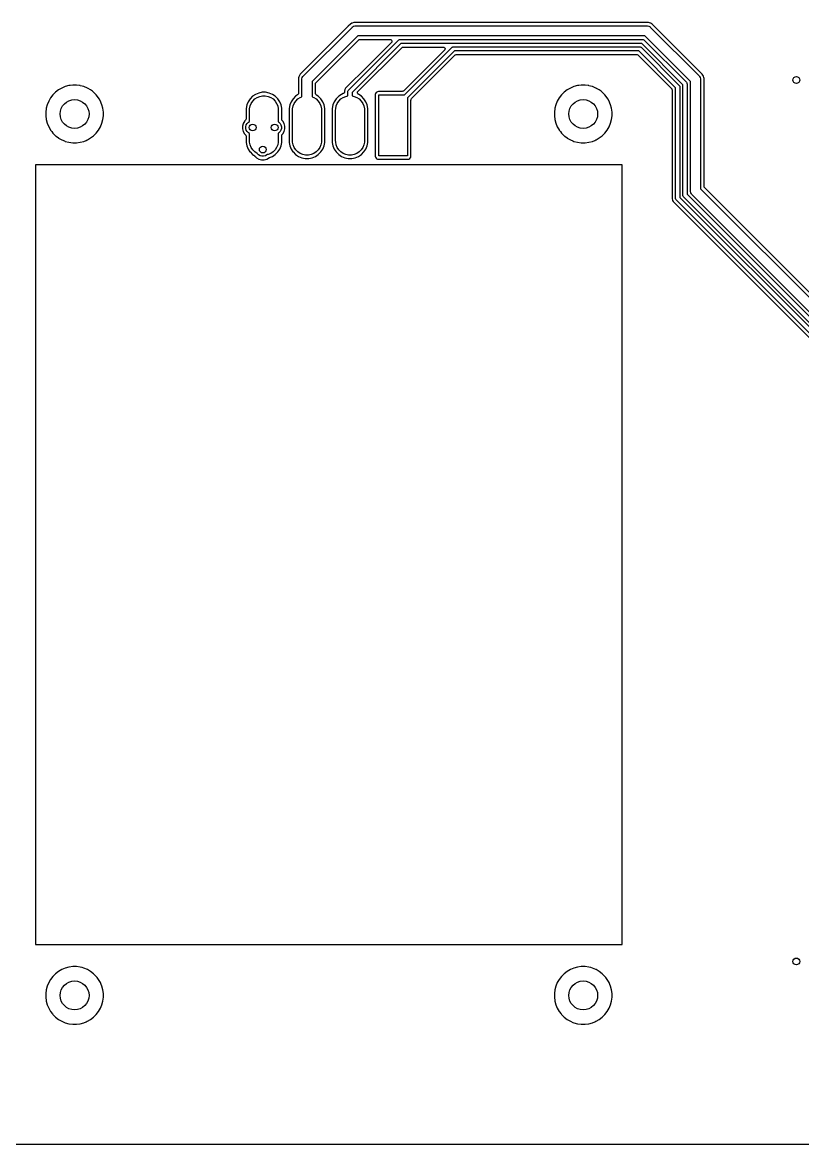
# Model space of a CAD drawing. Header units: inches. Extents: x 0.79 to 7.64, y -5.35 to -0.98.
# Drawn here: x 2.025 to 3.836, y -5.354 to -2.748 of the extents above; entities that cross this region are included whole.
import ezdxf

# ---------------------------------------------------------------- set-up
doc = ezdxf.new("R2010")
doc.units = ezdxf.units.IN
doc.header["$MEASUREMENT"] = 0
doc.layers.add('BLACK', color=250, linetype='CONTINUOUS')

msp = doc.modelspace()

# ---------------------------------------------------------------- linework, layer by layer
at = {"layer": 'BLACK', "linetype": 'CONTINUOUS'}
for p, q in [((2.7813, -2.7568), (2.6744, -2.8637)), ((2.677, -2.8722), (2.7899, -2.7594)), ((2.7861, -2.7519), (2.7813, -2.7568)), ((2.7813, -2.7568), (2.7813, -2.7568)), ((2.7895, -2.75), (2.7861, -2.7519)), ((2.7861, -2.7519), (2.7861, -2.7519)), ((2.79, -2.7496), (2.7895, -2.75)), ((2.7899, -2.7594), (2.791, -2.7583)), ((2.7901, -2.7495), (2.79, -2.7496)), ((2.7942, -2.7484), (2.7901, -2.7495)), ((2.791, -2.7583), (2.7937, -2.7568)), ((2.7937, -2.7568), (2.7967, -2.756)), ((2.7956, -2.748), (2.7942, -2.7484)), ((3.4775, -2.748), (2.7956, -2.748)), ((2.7956, -2.748), (2.7956, -2.748)), ((2.7967, -2.756), (2.7982, -2.7559)), ((2.7982, -2.7559), (3.4749, -2.7559)), ((3.4749, -2.7559), (3.4764, -2.756)), ((3.4764, -2.756), (3.4794, -2.7568)), ((3.4783, -2.7482), (3.4775, -2.748)), ((3.4775, -2.748), (3.4775, -2.748)), ((3.4805, -2.7488), (3.4783, -2.7482)), ((3.4794, -2.7568), (3.4821, -2.7583)), ((3.4839, -2.7497), (3.4805, -2.7488)), ((3.4805, -2.7488), (3.4805, -2.7488)), ((3.4821, -2.7583), (3.4832, -2.7594)), ((3.4832, -2.7594), (3.596, -2.8721)), ((3.4847, -2.7507), (3.4839, -2.7497)), ((3.487, -2.7519), (3.4847, -2.7507)), ((3.5695, -2.8345), (3.487, -2.7519)), ((3.487, -2.7519), (3.487, -2.7519)), ((3.487, -2.7519), (3.487, -2.7519)), ((2.8031, -2.7795), (2.6972, -2.8855)), ((3.47, -2.7795), (2.8031, -2.7795)), ((2.8048, -2.789), (2.8058, -2.7883)), ((2.8058, -2.7883), (2.8067, -2.7878)), ((2.8067, -2.7878), (2.8084, -2.7874)), ((2.8084, -2.7874), (2.8783, -2.7874)), ((2.8783, -2.7874), (2.8795, -2.7876)), ((2.8795, -2.7876), (2.8799, -2.7877)), ((2.8799, -2.7877), (2.8819, -2.7892)), ((2.8981, -2.7888), (2.8988, -2.7882)), ((2.8988, -2.7882), (2.8999, -2.7878)), ((2.8988, -2.7882), (2.8988, -2.7882)), ((2.8999, -2.7878), (2.9006, -2.7875)), ((2.9006, -2.7875), (2.9016, -2.7874)), ((2.9006, -2.7875), (2.9006, -2.7875)), ((2.9016, -2.7874), (3.4647, -2.7874)), ((3.4647, -2.7874), (3.4656, -2.7875)), ((3.4656, -2.7875), (3.4656, -2.7875)), ((3.4656, -2.7875), (3.4662, -2.7877)), ((3.4662, -2.7877), (3.4674, -2.7882)), ((3.4674, -2.7882), (3.4674, -2.7882)), ((3.4674, -2.7882), (3.4682, -2.7888)), ((3.5758, -2.8853), (3.47, -2.7795)), ((2.7065, -2.8873), (2.8048, -2.789)), ((2.7819, -2.9051), (2.8981, -2.7888)), ((2.9036, -2.7972), (2.7903, -2.9106)), ((2.8038, -2.9082), (2.9053, -2.8067)), ((2.8814, -2.7944), (2.8263, -2.8494)), ((2.8819, -2.7937), (2.8814, -2.7944)), ((2.8819, -2.7892), (2.8826, -2.7915)), ((2.8821, -2.7935), (2.8819, -2.7937)), ((2.8826, -2.7915), (2.8821, -2.7935)), ((3.4627, -2.7972), (2.9036, -2.7972)), ((2.9053, -2.8067), (2.9063, -2.806)), ((2.9063, -2.806), (2.9071, -2.8056)), ((2.9071, -2.8056), (2.9089, -2.8051)), ((2.9089, -2.8051), (3.0018, -2.8051)), ((3.0048, -2.8121), (2.9102, -2.9068)), ((2.9119, -2.9163), (3.0223, -2.8058)), ((3.0279, -2.8142), (2.9188, -2.9232)), ((3.0018, -2.8051), (3.003, -2.8053)), ((3.003, -2.8053), (3.0034, -2.8055)), ((3.0034, -2.8055), (3.0053, -2.8069)), ((3.0054, -2.8114), (3.0048, -2.8121)), ((3.0053, -2.8069), (3.0061, -2.8092)), ((3.0055, -2.8112), (3.0054, -2.8114)), ((3.0061, -2.8092), (3.0055, -2.8112)), ((3.0223, -2.8058), (3.0231, -2.8052)), ((3.0231, -2.8052), (3.0243, -2.8046)), ((3.0231, -2.8052), (3.0231, -2.8052)), ((3.0243, -2.8046), (3.0249, -2.8044)), ((3.0249, -2.8044), (3.0258, -2.8043)), ((3.0249, -2.8044), (3.0249, -2.8044)), ((3.0258, -2.8043), (3.4577, -2.8043)), ((3.4556, -2.8142), (3.0279, -2.8142)), ((3.5411, -2.8997), (3.4556, -2.8142)), ((3.4577, -2.8043), (3.4586, -2.8044)), ((3.4586, -2.8044), (3.4586, -2.8044)), ((3.4586, -2.8044), (3.4592, -2.8046)), ((3.4592, -2.8046), (3.4604, -2.8052)), ((3.4604, -2.8052), (3.4604, -2.8052)), ((3.4604, -2.8052), (3.4612, -2.8058)), ((3.4612, -2.8058), (3.5495, -2.8942)), ((3.5581, -2.8927), (3.4627, -2.7972)), ((3.4682, -2.7888), (3.5665, -2.8871)), ((2.9282, -2.925), (3.0295, -2.8236)), ((3.0295, -2.8236), (3.0305, -2.8229)), ((3.0305, -2.8229), (3.0314, -2.8225)), ((3.0314, -2.8225), (3.0332, -2.8221)), ((3.0332, -2.8221), (3.4501, -2.8221)), ((3.4501, -2.8221), (3.4513, -2.8223)), ((3.4513, -2.8223), (3.4518, -2.8224)), ((3.4518, -2.8224), (3.4523, -2.8226)), ((3.4523, -2.8226), (3.4538, -2.8235)), ((3.4538, -2.8235), (3.5317, -2.9014)), ((3.6034, -2.8683), (3.5695, -2.8345)), ((2.6744, -2.8637), (2.6696, -2.8685)), ((2.6744, -2.8637), (2.6744, -2.8637)), ((2.8263, -2.8494), (2.7751, -2.9007)), ((2.6659, -2.8772), (2.6656, -2.878)), ((2.6656, -2.878), (2.6656, -2.9124)), ((2.666, -2.8768), (2.6659, -2.8772)), ((2.6666, -2.8744), (2.666, -2.8768)), ((2.667, -2.873), (2.6666, -2.8744)), ((2.6666, -2.8744), (2.6666, -2.8744)), ((2.6696, -2.8685), (2.667, -2.873)), ((2.667, -2.873), (2.667, -2.873)), ((2.6696, -2.8685), (2.6696, -2.8685)), ((2.6696, -2.8685), (2.6696, -2.8685)), ((2.6735, -2.8806), (2.6736, -2.879)), ((2.6735, -2.9205), (2.6735, -2.8806)), ((2.6736, -2.879), (2.6744, -2.8761)), ((2.6744, -2.8761), (2.676, -2.8734)), ((2.676, -2.8734), (2.677, -2.8722)), ((2.6972, -2.8855), (2.6972, -2.9205)), ((2.7051, -2.891), (2.7052, -2.8898)), ((2.7051, -2.9127), (2.7051, -2.891)), ((2.7052, -2.8898), (2.7054, -2.8894)), ((2.7054, -2.8894), (2.7055, -2.8889)), ((2.7055, -2.8889), (2.7065, -2.8873)), ((3.5581, -3.1493), (3.5581, -2.8927)), ((3.5665, -2.8871), (3.5671, -2.8879)), ((3.5671, -2.8879), (3.5671, -2.8879)), ((3.5671, -2.8879), (3.5678, -2.8897)), ((3.5678, -2.8897), (3.5679, -2.8906)), ((3.5679, -2.8906), (3.5679, -3.1472)), ((3.5758, -3.1391), (3.5758, -2.8853)), ((3.596, -2.8721), (3.597, -2.8732)), ((3.597, -2.8732), (3.5985, -2.8759)), ((3.5985, -2.8759), (3.5993, -2.8789)), ((3.5993, -2.8789), (3.5994, -2.8804)), ((3.5994, -2.8804), (3.5994, -3.1342)), ((3.606, -2.8728), (3.6034, -2.8683)), ((3.6068, -2.8761), (3.606, -2.8728)), ((3.607, -2.8768), (3.6068, -2.8761)), ((3.6068, -2.8761), (3.6068, -2.8761)), ((3.6073, -2.8778), (3.607, -2.8768)), ((3.6073, -3.1289), (3.6073, -2.8778)), ((2.0952, -2.9164), (2.0899, -2.9234)), ((2.1014, -2.9102), (2.0952, -2.9164)), ((2.1084, -2.9048), (2.1014, -2.9102)), ((2.116, -2.9005), (2.1084, -2.9048)), ((2.1241, -2.8971), (2.116, -2.9005)), ((2.116, -2.9005), (2.116, -2.9005)), ((2.116, -2.9005), (2.116, -2.9005)), ((2.1326, -2.8948), (2.1241, -2.8971)), ((2.1328, -2.8948), (2.1326, -2.8948)), ((2.1339, -2.8947), (2.1328, -2.8948)), ((2.1328, -2.8948), (2.1328, -2.8948)), ((2.1353, -2.8945), (2.1339, -2.8947)), ((2.1413, -2.8937), (2.1353, -2.8945)), ((2.1501, -2.8937), (2.1413, -2.8937)), ((2.1413, -2.8937), (2.1413, -2.8937)), ((2.1413, -2.8937), (2.1413, -2.8937)), ((2.1584, -2.8948), (2.1501, -2.8937)), ((2.1501, -2.8937), (2.1501, -2.8937)), ((2.1588, -2.8948), (2.1584, -2.8948)), ((2.1584, -2.8948), (2.1584, -2.8948)), ((2.159, -2.8949), (2.1588, -2.8948)), ((2.1588, -2.8948), (2.1588, -2.8948)), ((2.1588, -2.8948), (2.1588, -2.8948)), ((2.163, -2.896), (2.159, -2.8949)), ((2.159, -2.8949), (2.159, -2.8949)), ((2.1672, -2.8971), (2.163, -2.896)), ((2.1753, -2.9005), (2.1672, -2.8971)), ((2.1754, -2.9005), (2.1753, -2.9005)), ((2.1753, -2.9005), (2.1753, -2.9005)), ((2.1769, -2.9014), (2.1754, -2.9005)), ((2.1829, -2.9048), (2.1769, -2.9014)), ((2.187, -2.908), (2.1829, -2.9048)), ((2.1829, -2.9048), (2.1829, -2.9048)), ((2.1829, -2.9048), (2.1829, -2.9048)), ((2.1899, -2.9102), (2.187, -2.908)), ((2.1961, -2.9164), (2.1899, -2.9102)), ((2.2015, -2.9234), (2.1961, -2.9164)), ((2.5658, -2.915), (2.559, -2.9196)), ((2.5733, -2.9119), (2.5658, -2.915)), ((2.5813, -2.9103), (2.5733, -2.9119)), ((2.5733, -2.9119), (2.5733, -2.9119)), ((2.5756, -2.9197), (2.5821, -2.9184)), ((2.5894, -2.9103), (2.5813, -2.9103)), ((2.5813, -2.9103), (2.5813, -2.9103)), ((2.5813, -2.9103), (2.5813, -2.9103)), ((2.5821, -2.9184), (2.5886, -2.9184)), ((2.5886, -2.9184), (2.5951, -2.9197)), ((2.5974, -2.9119), (2.5894, -2.9103)), ((2.5894, -2.9103), (2.5894, -2.9103)), ((2.5894, -2.9103), (2.5894, -2.9103)), ((2.6049, -2.915), (2.5974, -2.9119)), ((2.6116, -2.9195), (2.6049, -2.915)), ((2.6636, -2.9165), (2.659, -2.9196)), ((2.6638, -2.9163), (2.6636, -2.9165)), ((2.6642, -2.916), (2.6638, -2.9163)), ((2.6638, -2.9163), (2.6638, -2.9163)), ((2.6638, -2.9163), (2.6638, -2.9163)), ((2.6652, -2.9144), (2.6642, -2.916)), ((2.6642, -2.916), (2.6642, -2.916)), ((2.6655, -2.9136), (2.6652, -2.9144)), ((2.6656, -2.9124), (2.6655, -2.9136)), ((2.7051, -2.9134), (2.7051, -2.9127)), ((2.7059, -2.9151), (2.7051, -2.9134)), ((2.7051, -2.9134), (2.7051, -2.9134)), ((2.7064, -2.9158), (2.7059, -2.9151)), ((2.7073, -2.9166), (2.7064, -2.9158)), ((2.7117, -2.9196), (2.7073, -2.9166)), ((2.7658, -2.915), (2.759, -2.9196)), ((2.7696, -2.9134), (2.7658, -2.915)), ((2.7706, -2.9129), (2.7696, -2.9134)), ((2.7709, -2.9126), (2.7706, -2.9129)), ((2.7722, -2.9108), (2.7709, -2.9126)), ((2.7723, -2.9102), (2.7722, -2.9108)), ((2.7725, -2.9095), (2.7723, -2.9102)), ((2.7729, -2.9055), (2.7725, -2.9069)), ((2.7725, -2.9069), (2.7725, -2.9092)), ((2.7725, -2.9092), (2.7725, -2.9094)), ((2.7725, -2.9094), (2.7725, -2.9095)), ((2.7734, -2.9036), (2.7729, -2.9055)), ((2.7729, -2.9055), (2.7729, -2.9055)), ((2.7751, -2.9007), (2.7734, -2.9036)), ((2.7734, -2.9036), (2.7734, -2.9036)), ((2.7734, -2.9036), (2.7734, -2.9036)), ((2.7734, -2.9036), (2.7734, -2.9036)), ((2.7756, -2.9197), (2.7804, -2.9187)), ((2.7804, -2.9085), (2.7805, -2.9076)), ((2.7804, -2.9187), (2.7804, -2.9085)), ((2.7805, -2.9076), (2.7813, -2.9058)), ((2.7813, -2.9058), (2.7819, -2.9051)), ((2.7813, -2.9058), (2.7813, -2.9058)), ((2.7903, -2.9106), (2.7903, -2.9187)), ((2.7903, -2.9187), (2.7951, -2.9197)), ((2.8026, -2.9122), (2.8027, -2.912)), ((2.8033, -2.9133), (2.8026, -2.9122)), ((2.8027, -2.912), (2.8028, -2.9098)), ((2.8028, -2.9098), (2.803, -2.9095)), ((2.803, -2.9095), (2.8038, -2.9082)), ((2.8039, -2.9142), (2.8033, -2.9133)), ((2.8043, -2.9146), (2.8039, -2.9142)), ((2.8048, -2.9149), (2.8043, -2.9146)), ((2.8049, -2.915), (2.8048, -2.9149)), ((2.8048, -2.9149), (2.8048, -2.9149)), ((2.8056, -2.9155), (2.8049, -2.915)), ((2.8117, -2.9196), (2.8056, -2.9155)), ((2.8445, -2.9132), (2.844, -2.9155)), ((2.844, -2.9155), (2.844, -3.0588)), ((2.8462, -2.9106), (2.8445, -2.9132)), ((2.8445, -2.9132), (2.8445, -2.9132)), ((2.8488, -2.9088), (2.8462, -2.9106)), ((2.8462, -2.9106), (2.8462, -2.9106)), ((2.8511, -2.9084), (2.8488, -2.9088)), ((2.8488, -2.9088), (2.8488, -2.9088)), ((2.9066, -2.9084), (2.8511, -2.9084)), ((2.8519, -3.058), (2.8519, -2.9163)), ((2.8519, -2.9163), (2.9119, -2.9163)), ((2.9083, -2.9079), (2.9066, -2.9084)), ((2.9092, -2.9075), (2.9083, -2.9079)), ((2.9102, -2.9068), (2.9092, -2.9075)), ((3.2763, -2.9164), (3.271, -2.9234)), ((3.2825, -2.9102), (3.2763, -2.9164)), ((3.2895, -2.9048), (3.2825, -2.9102)), ((3.2971, -2.9005), (3.2895, -2.9048)), ((3.3052, -2.8971), (3.2971, -2.9005)), ((3.2971, -2.9005), (3.2971, -2.9005)), ((3.2971, -2.9005), (3.2971, -2.9005)), ((3.3137, -2.8948), (3.3052, -2.8971)), ((3.3139, -2.8948), (3.3137, -2.8948)), ((3.315, -2.8947), (3.3139, -2.8948)), ((3.3139, -2.8948), (3.3139, -2.8948)), ((3.3164, -2.8945), (3.315, -2.8947)), ((3.3224, -2.8937), (3.3164, -2.8945)), ((3.3312, -2.8937), (3.3224, -2.8937)), ((3.3224, -2.8937), (3.3224, -2.8937)), ((3.3224, -2.8937), (3.3224, -2.8937)), ((3.3395, -2.8948), (3.3312, -2.8937)), ((3.3312, -2.8937), (3.3312, -2.8937)), ((3.3399, -2.8948), (3.3395, -2.8948)), ((3.3395, -2.8948), (3.3395, -2.8948)), ((3.3401, -2.8949), (3.3399, -2.8948)), ((3.3399, -2.8948), (3.3399, -2.8948)), ((3.3399, -2.8948), (3.3399, -2.8948)), ((3.3441, -2.896), (3.3401, -2.8949)), ((3.3401, -2.8949), (3.3401, -2.8949)), ((3.3483, -2.8971), (3.3441, -2.896)), ((3.3564, -2.9005), (3.3483, -2.8971)), ((3.3565, -2.9005), (3.3564, -2.9005)), ((3.3564, -2.9005), (3.3564, -2.9005)), ((3.358, -2.9014), (3.3565, -2.9005)), ((3.364, -2.9048), (3.358, -2.9014)), ((3.3681, -2.908), (3.364, -2.9048)), ((3.364, -2.9048), (3.364, -2.9048)), ((3.364, -2.9048), (3.364, -2.9048)), ((3.371, -2.9102), (3.3681, -2.908)), ((3.3772, -2.9164), (3.371, -2.9102)), ((3.3826, -2.9234), (3.3772, -2.9164)), ((3.5317, -2.9014), (3.5324, -2.9024)), ((3.5324, -2.9024), (3.5328, -2.9032)), ((3.5328, -2.9032), (3.5332, -2.905)), ((3.5332, -2.905), (3.5332, -3.1546)), ((3.5411, -3.1563), (3.5411, -2.8997)), ((3.5495, -2.8942), (3.5502, -2.8949)), ((3.5502, -2.8949), (3.5502, -2.8949)), ((3.5502, -2.8949), (3.5506, -2.8959)), ((3.5506, -2.8959), (3.5508, -2.8964)), ((3.5508, -2.8964), (3.5509, -2.8967)), ((3.5509, -2.8967), (3.551, -2.8976)), ((3.551, -2.8976), (3.551, -3.1543)), ((2.0821, -2.9391), (2.0799, -2.9475)), ((2.0855, -2.931), (2.0821, -2.9391)), ((2.0899, -2.9234), (2.0855, -2.9309)), ((2.0855, -2.9309), (2.0855, -2.931)), ((2.0855, -2.931), (2.0855, -2.931)), ((2.2027, -2.9255), (2.2015, -2.9234)), ((2.2058, -2.9309), (2.2027, -2.9255)), ((2.2058, -2.931), (2.2058, -2.9309)), ((2.2076, -2.9353), (2.2058, -2.931)), ((2.2058, -2.931), (2.2058, -2.931)), ((2.2058, -2.931), (2.2058, -2.931)), ((2.2058, -2.931), (2.2058, -2.931)), ((2.2092, -2.9391), (2.2076, -2.9353)), ((2.2115, -2.9475), (2.2092, -2.9391)), ((2.5456, -2.9396), (2.544, -2.9476)), ((2.5487, -2.9321), (2.5456, -2.9396)), ((2.5456, -2.9396), (2.5456, -2.9396)), ((2.5532, -2.9253), (2.5487, -2.9321)), ((2.5521, -2.9484), (2.5533, -2.942)), ((2.559, -2.9196), (2.5532, -2.9253)), ((2.5533, -2.942), (2.5558, -2.9359)), ((2.5558, -2.9359), (2.5595, -2.9305)), ((2.5595, -2.9305), (2.5641, -2.9258)), ((2.5641, -2.9258), (2.5696, -2.9222)), ((2.5696, -2.9222), (2.5756, -2.9197)), ((2.5951, -2.9197), (2.6011, -2.9222)), ((2.6011, -2.9222), (2.6066, -2.9258)), ((2.6066, -2.9258), (2.6112, -2.9305)), ((2.6112, -2.9305), (2.6149, -2.9359)), ((2.6117, -2.9196), (2.6116, -2.9195)), ((2.6175, -2.9253), (2.6117, -2.9196)), ((2.6117, -2.9196), (2.6117, -2.9196)), ((2.6149, -2.9359), (2.6174, -2.942)), ((2.6174, -2.942), (2.6187, -2.9484)), ((2.622, -2.9321), (2.6175, -2.9253)), ((2.6251, -2.9396), (2.622, -2.9321)), ((2.6267, -2.9475), (2.6251, -2.9396)), ((2.6456, -2.9396), (2.644, -2.9476)), ((2.6487, -2.9321), (2.6456, -2.9396)), ((2.6456, -2.9396), (2.6456, -2.9396)), ((2.6532, -2.9253), (2.6487, -2.9321)), ((2.6521, -2.9484), (2.6533, -2.942)), ((2.659, -2.9196), (2.6532, -2.9253)), ((2.6533, -2.942), (2.6558, -2.9359)), ((2.6558, -2.9359), (2.6595, -2.9305)), ((2.6595, -2.9305), (2.6641, -2.9258)), ((2.6641, -2.9258), (2.6696, -2.9222)), ((2.6696, -2.9222), (2.6735, -2.9205)), ((2.6972, -2.9205), (2.7011, -2.9222)), ((2.7011, -2.9222), (2.7066, -2.9258)), ((2.7066, -2.9258), (2.7112, -2.9305)), ((2.7112, -2.9305), (2.7149, -2.9359)), ((2.7175, -2.9253), (2.7117, -2.9196)), ((2.7117, -2.9196), (2.7117, -2.9196)), ((2.7117, -2.9196), (2.7117, -2.9196)), ((2.7149, -2.9359), (2.7174, -2.942)), ((2.7174, -2.942), (2.7187, -2.9484)), ((2.722, -2.9321), (2.7175, -2.9253)), ((2.7251, -2.9396), (2.722, -2.9321)), ((2.7267, -2.9476), (2.7251, -2.9396)), ((2.7456, -2.9396), (2.744, -2.9476)), ((2.7487, -2.9321), (2.7456, -2.9396)), ((2.7456, -2.9396), (2.7456, -2.9396)), ((2.7532, -2.9253), (2.7487, -2.9321)), ((2.7521, -2.9484), (2.7533, -2.942)), ((2.759, -2.9196), (2.7532, -2.9253)), ((2.7533, -2.942), (2.7558, -2.9359)), ((2.7558, -2.9359), (2.7595, -2.9305)), ((2.7595, -2.9305), (2.7641, -2.9258)), ((2.7641, -2.9258), (2.7696, -2.9222)), ((2.7696, -2.9222), (2.7756, -2.9197)), ((2.7951, -2.9197), (2.8011, -2.9222)), ((2.8011, -2.9222), (2.8066, -2.9258)), ((2.8066, -2.9258), (2.8112, -2.9305)), ((2.8112, -2.9305), (2.8149, -2.9359)), ((2.8175, -2.9253), (2.8117, -2.9196)), ((2.8117, -2.9196), (2.8117, -2.9196)), ((2.8149, -2.9359), (2.8174, -2.942)), ((2.8174, -2.942), (2.8187, -2.9484)), ((2.822, -2.9321), (2.8175, -2.9253)), ((2.8251, -2.9396), (2.822, -2.9321)), ((2.8267, -2.9476), (2.8251, -2.9396)), ((2.9188, -2.9232), (2.9188, -3.058)), ((2.9267, -2.9287), (2.9269, -2.9275)), ((2.9267, -2.9562), (2.9267, -2.9287)), ((2.9269, -2.9275), (2.927, -2.9271)), ((2.927, -2.9271), (2.9272, -2.9266)), ((2.9272, -2.9266), (2.9282, -2.925)), ((3.2632, -2.9391), (3.261, -2.9475)), ((3.2666, -2.931), (3.2632, -2.9391)), ((3.271, -2.9234), (3.2666, -2.9309)), ((3.2666, -2.9309), (3.2666, -2.931)), ((3.2666, -2.931), (3.2666, -2.931)), ((3.3838, -2.9255), (3.3826, -2.9234)), ((3.3869, -2.9309), (3.3838, -2.9255)), ((3.3869, -2.931), (3.3869, -2.9309)), ((3.3887, -2.9353), (3.3869, -2.931)), ((3.3869, -2.931), (3.3869, -2.931)), ((3.3869, -2.931), (3.3869, -2.931)), ((3.3869, -2.931), (3.3869, -2.931)), ((3.3903, -2.9391), (3.3887, -2.9353)), ((3.3926, -2.9475), (3.3903, -2.9391)), ((2.0798, -2.9478), (2.0787, -2.9562)), ((2.0787, -2.9562), (2.0787, -2.965)), ((2.0787, -2.965), (2.0798, -2.9735)), ((2.0799, -2.9475), (2.0798, -2.9478)), ((2.0798, -2.9478), (2.0798, -2.9478)), ((2.2126, -2.9562), (2.2115, -2.9475)), ((2.2115, -2.9737), (2.2126, -2.965)), ((2.2126, -2.965), (2.2126, -2.9562)), ((2.544, -2.9476), (2.544, -2.9715)), ((2.5519, -2.9517), (2.5521, -2.9484)), ((2.5519, -2.9782), (2.5519, -2.9517)), ((2.6187, -2.9484), (2.6188, -2.9517)), ((2.6188, -2.9517), (2.6188, -2.9791)), ((2.6267, -2.9476), (2.6267, -2.9475)), ((2.6267, -2.9477), (2.6267, -2.9476)), ((2.6267, -2.9476), (2.6267, -2.9476)), ((2.6267, -2.9476), (2.6267, -2.9476)), ((2.6267, -2.9731), (2.6267, -2.9477)), ((2.644, -2.9476), (2.644, -3.0266)), ((2.6519, -2.9517), (2.6521, -2.9484)), ((2.6519, -3.0226), (2.6519, -2.9517)), ((2.7187, -2.9484), (2.7188, -2.9517)), ((2.7188, -2.9517), (2.7188, -3.0226)), ((2.7267, -3.0266), (2.7267, -2.9476)), ((2.744, -2.9476), (2.744, -3.0266)), ((2.7519, -2.9517), (2.7521, -2.9484)), ((2.7519, -3.0226), (2.7519, -2.9517)), ((2.8187, -2.9484), (2.8188, -2.9517)), ((2.8188, -2.9517), (2.8188, -3.0226)), ((2.8267, -3.0266), (2.8267, -2.9476)), ((2.9267, -3.0588), (2.9267, -2.9562)), ((3.2609, -2.9478), (3.2598, -2.9562)), ((3.2598, -2.9562), (3.2598, -2.965)), ((3.2598, -2.965), (3.2609, -2.9735)), ((3.261, -2.9475), (3.2609, -2.9478)), ((3.2609, -2.9478), (3.2609, -2.9478)), ((3.3937, -2.9562), (3.3926, -2.9475)), ((3.3926, -2.9737), (3.3937, -2.965)), ((3.3937, -2.965), (3.3937, -2.9562)), ((2.0798, -2.9735), (2.0798, -2.9735)), ((2.0798, -2.9735), (2.0799, -2.9737)), ((2.0799, -2.9737), (2.0821, -2.9822)), ((2.0821, -2.9822), (2.0855, -2.9903)), ((2.0855, -2.9903), (2.0855, -2.9903)), ((2.0855, -2.9903), (2.0855, -2.9903)), ((2.0855, -2.9903), (2.0898, -2.9978)), ((2.2015, -2.9979), (2.2058, -2.9903)), ((2.2058, -2.9903), (2.2064, -2.989)), ((2.2064, -2.989), (2.207, -2.9874)), ((2.207, -2.9874), (2.2071, -2.9873)), ((2.2071, -2.9873), (2.2072, -2.9869)), ((2.2071, -2.9873), (2.2071, -2.9873)), ((2.2072, -2.9869), (2.2072, -2.9869)), ((2.2072, -2.9869), (2.2073, -2.9869)), ((2.2073, -2.9869), (2.2075, -2.9864)), ((2.2075, -2.9864), (2.2092, -2.9822)), ((2.2092, -2.9822), (2.2115, -2.9737)), ((2.5369, -2.9835), (2.5354, -2.989)), ((2.5354, -2.989), (2.5354, -2.9952)), ((2.5354, -2.9952), (2.537, -3.0013)), ((2.537, -2.983), (2.5369, -2.9835)), ((2.54, -2.9778), (2.537, -2.983)), ((2.5401, -2.9776), (2.54, -2.9778)), ((2.5426, -2.9752), (2.5401, -2.9776)), ((2.5401, -2.9776), (2.5401, -2.9776)), ((2.5401, -2.9776), (2.5401, -2.9776)), ((2.5435, -2.9736), (2.5426, -2.9752)), ((2.5434, -2.9901), (2.5445, -2.9861)), ((2.5434, -2.9942), (2.5434, -2.9901)), ((2.5445, -2.9982), (2.5434, -2.9942)), ((2.5438, -2.9727), (2.5435, -2.9736)), ((2.544, -2.9715), (2.5438, -2.9727)), ((2.5445, -2.9861), (2.5466, -2.9825)), ((2.5466, -2.9825), (2.5495, -2.9796)), ((2.5495, -2.9796), (2.5519, -2.9782)), ((2.6188, -2.9791), (2.6198, -2.9796)), ((2.6198, -2.9796), (2.6227, -2.9825)), ((2.6227, -2.9825), (2.6248, -2.9861)), ((2.6248, -2.9861), (2.6258, -2.9901)), ((2.6258, -2.9942), (2.6248, -2.9982)), ((2.6258, -2.9901), (2.6258, -2.9942)), ((2.6271, -2.9749), (2.6267, -2.9731)), ((2.6276, -2.9758), (2.6271, -2.9749)), ((2.6283, -2.9767), (2.6276, -2.9758)), ((2.6292, -2.9776), (2.6283, -2.9767)), ((2.6323, -2.983), (2.6292, -2.9776)), ((2.6292, -2.9776), (2.6292, -2.9776)), ((2.6339, -2.989), (2.6323, -2.983)), ((2.6323, -3.0013), (2.6339, -2.9952)), ((2.6339, -2.9952), (2.6339, -2.989)), ((3.2609, -2.9735), (3.2609, -2.9735)), ((3.2609, -2.9735), (3.261, -2.9737)), ((3.261, -2.9737), (3.2632, -2.9822)), ((3.2632, -2.9822), (3.2666, -2.9903)), ((3.2666, -2.9903), (3.2666, -2.9903)), ((3.2666, -2.9903), (3.2666, -2.9903)), ((3.2666, -2.9903), (3.2709, -2.9978)), ((3.3826, -2.9979), (3.3869, -2.9903)), ((3.3869, -2.9903), (3.3903, -2.9822)), ((3.3903, -2.9822), (3.3926, -2.9737)), ((2.0898, -2.9978), (2.0898, -2.9978)), ((2.0898, -2.9978), (2.0898, -2.9978)), ((2.0898, -2.9978), (2.0899, -2.9979)), ((2.0899, -2.9979), (2.0899, -2.9979)), ((2.0899, -2.9979), (2.0899, -2.9979)), ((2.0899, -2.9979), (2.0927, -3.0016)), ((2.0927, -3.0016), (2.0952, -3.0049)), ((2.0952, -3.0049), (2.1014, -3.0111)), ((2.1014, -3.0111), (2.1028, -3.0121)), ((2.1028, -3.0121), (2.1084, -3.0164)), ((2.1084, -3.0164), (2.1084, -3.0164)), ((2.1084, -3.0164), (2.1085, -3.0165)), ((2.1085, -3.0165), (2.116, -3.0208)), ((2.116, -3.0208), (2.116, -3.0208)), ((2.116, -3.0208), (2.1219, -3.0232)), ((2.1219, -3.0232), (2.1241, -3.0242)), ((2.1672, -3.0242), (2.1723, -3.022)), ((2.1723, -3.022), (2.1751, -3.0209)), ((2.1751, -3.0209), (2.1753, -3.0208)), ((2.1753, -3.0208), (2.1755, -3.0207)), ((2.1755, -3.0207), (2.1757, -3.0206)), ((2.1757, -3.0206), (2.1829, -3.0164)), ((2.1829, -3.0164), (2.1899, -3.0111)), ((2.1899, -3.0111), (2.1961, -3.0049)), ((2.1961, -3.0049), (2.2015, -2.9979)), ((2.537, -3.0013), (2.5401, -3.0066)), ((2.5401, -3.0066), (2.5401, -3.0066)), ((2.5401, -3.0066), (2.5424, -3.0089)), ((2.5424, -3.0089), (2.5431, -3.0099)), ((2.5431, -3.0099), (2.5435, -3.0107)), ((2.5435, -3.0107), (2.5436, -3.0108)), ((2.5436, -3.0108), (2.544, -3.0125)), ((2.544, -3.0125), (2.544, -3.0266)), ((2.5466, -3.0017), (2.5445, -2.9982)), ((2.5495, -3.0046), (2.5466, -3.0017)), ((2.5519, -3.006), (2.5495, -3.0046)), ((2.5519, -3.0226), (2.5519, -3.006)), ((2.5521, -3.0258), (2.5519, -3.0226)), ((2.6188, -3.0226), (2.6187, -3.0258)), ((2.6198, -3.0046), (2.6188, -3.0052)), ((2.6188, -3.0052), (2.6188, -3.0226)), ((2.6227, -3.0017), (2.6198, -3.0046)), ((2.6248, -2.9982), (2.6227, -3.0017)), ((2.6267, -3.0113), (2.6269, -3.0101)), ((2.6267, -3.0266), (2.6267, -3.0113)), ((2.6269, -3.0101), (2.627, -3.0099)), ((2.627, -3.0099), (2.6272, -3.0092)), ((2.6272, -3.0092), (2.6282, -3.0076)), ((2.6282, -3.0076), (2.6292, -3.0066)), ((2.6292, -3.0066), (2.6323, -3.0013)), ((2.6521, -3.0258), (2.6519, -3.0226)), ((2.7188, -3.0226), (2.7187, -3.0258)), ((2.7521, -3.0258), (2.7519, -3.0226)), ((2.8188, -3.0226), (2.8187, -3.0258)), ((3.2709, -2.9978), (3.2709, -2.9978)), ((3.2709, -2.9978), (3.2709, -2.9978)), ((3.2709, -2.9978), (3.271, -2.9979)), ((3.271, -2.9979), (3.271, -2.9979)), ((3.271, -2.9979), (3.271, -2.9979)), ((3.271, -2.9979), (3.2738, -3.0016)), ((3.2738, -3.0016), (3.2763, -3.0049)), ((3.2763, -3.0049), (3.2825, -3.0111)), ((3.2825, -3.0111), (3.2839, -3.0121)), ((3.2839, -3.0121), (3.2895, -3.0164)), ((3.2895, -3.0164), (3.2895, -3.0164)), ((3.2895, -3.0164), (3.2896, -3.0165)), ((3.2896, -3.0165), (3.2971, -3.0208)), ((3.2971, -3.0208), (3.2971, -3.0208)), ((3.2971, -3.0208), (3.303, -3.0232)), ((3.303, -3.0232), (3.3052, -3.0242)), ((3.3483, -3.0242), (3.3535, -3.022)), ((3.3535, -3.022), (3.3562, -3.0209)), ((3.3562, -3.0209), (3.3565, -3.0208)), ((3.3565, -3.0208), (3.3566, -3.0207)), ((3.3566, -3.0207), (3.3568, -3.0206)), ((3.3568, -3.0206), (3.364, -3.0164)), ((3.364, -3.0164), (3.371, -3.0111)), ((3.371, -3.0111), (3.3772, -3.0049)), ((3.3772, -3.0049), (3.3826, -2.9979)), ((2.1241, -3.0242), (2.1326, -3.0264)), ((2.1326, -3.0264), (2.1413, -3.0276)), ((2.1413, -3.0276), (2.1413, -3.0276)), ((2.1413, -3.0276), (2.1501, -3.0276)), ((2.1501, -3.0276), (2.1588, -3.0264)), ((2.1501, -3.0276), (2.1501, -3.0276)), ((2.1588, -3.0264), (2.1672, -3.0242)), ((2.544, -3.0266), (2.5456, -3.0346)), ((2.5456, -3.0346), (2.5456, -3.0346)), ((2.5456, -3.0346), (2.5487, -3.0421)), ((2.5487, -3.0421), (2.5528, -3.0483)), ((2.5533, -3.0323), (2.5521, -3.0258)), ((2.5528, -3.0483), (2.5532, -3.0489)), ((2.5532, -3.0489), (2.559, -3.0547)), ((2.5558, -3.0383), (2.5533, -3.0323)), ((2.5595, -3.0438), (2.5558, -3.0383)), ((2.5641, -3.0484), (2.5595, -3.0438)), ((2.5696, -3.0521), (2.5641, -3.0484)), ((2.6066, -3.0484), (2.6011, -3.0521)), ((2.6112, -3.0438), (2.6066, -3.0484)), ((2.6149, -3.0383), (2.6112, -3.0438)), ((2.6117, -3.0547), (2.6175, -3.0489)), ((2.6174, -3.0323), (2.6149, -3.0383)), ((2.6187, -3.0258), (2.6174, -3.0323)), ((2.6175, -3.0489), (2.622, -3.0421)), ((2.622, -3.0421), (2.6251, -3.0346)), ((2.6251, -3.0346), (2.6267, -3.0266)), ((2.644, -3.0266), (2.6456, -3.0346)), ((2.6456, -3.0346), (2.6456, -3.0346)), ((2.6456, -3.0346), (2.6487, -3.0421)), ((2.6487, -3.0421), (2.6487, -3.0421)), ((2.6487, -3.0421), (2.6487, -3.0421)), ((2.6487, -3.0421), (2.6528, -3.0483)), ((2.6533, -3.0323), (2.6521, -3.0258)), ((2.6528, -3.0483), (2.6532, -3.0489)), ((2.6532, -3.0489), (2.659, -3.0547)), ((2.6558, -3.0383), (2.6533, -3.0323)), ((2.6595, -3.0438), (2.6558, -3.0383)), ((2.6641, -3.0484), (2.6595, -3.0438)), ((2.6696, -3.0521), (2.6641, -3.0484)), ((2.7066, -3.0484), (2.7011, -3.0521)), ((2.7112, -3.0438), (2.7066, -3.0484)), ((2.7149, -3.0383), (2.7112, -3.0438)), ((2.7117, -3.0547), (2.7175, -3.0489)), ((2.7174, -3.0323), (2.7149, -3.0383)), ((2.7187, -3.0258), (2.7174, -3.0323)), ((2.7175, -3.0489), (2.722, -3.0421)), ((2.722, -3.0421), (2.7251, -3.0346)), ((2.7251, -3.0346), (2.7267, -3.0266)), ((2.744, -3.0266), (2.7456, -3.0346)), ((2.7456, -3.0346), (2.7456, -3.0346)), ((2.7456, -3.0346), (2.7487, -3.0421)), ((2.7487, -3.0421), (2.7487, -3.0421)), ((2.7487, -3.0421), (2.7487, -3.0421)), ((2.7487, -3.0421), (2.7528, -3.0483)), ((2.7533, -3.0323), (2.7521, -3.0258)), ((2.7528, -3.0483), (2.7532, -3.0489)), ((2.7532, -3.0489), (2.759, -3.0547)), ((2.7558, -3.0383), (2.7533, -3.0323)), ((2.7595, -3.0438), (2.7558, -3.0383)), ((2.7641, -3.0484), (2.7595, -3.0438)), ((2.7696, -3.0521), (2.7641, -3.0484)), ((2.8066, -3.0484), (2.8011, -3.0521)), ((2.8112, -3.0438), (2.8066, -3.0484)), ((2.8149, -3.0383), (2.8112, -3.0438)), ((2.8117, -3.0547), (2.8175, -3.0489)), ((2.8174, -3.0323), (2.8149, -3.0383)), ((2.8187, -3.0258), (2.8174, -3.0323)), ((2.8175, -3.0489), (2.822, -3.0421)), ((2.822, -3.0421), (2.8251, -3.0346)), ((2.8251, -3.0346), (2.8267, -3.0266)), ((3.3052, -3.0242), (3.3137, -3.0264)), ((3.3137, -3.0264), (3.3224, -3.0276)), ((3.3224, -3.0276), (3.3224, -3.0276)), ((3.3224, -3.0276), (3.3312, -3.0276)), ((3.3312, -3.0276), (3.3399, -3.0264)), ((3.3312, -3.0276), (3.3312, -3.0276)), ((3.3399, -3.0264), (3.3483, -3.0242)), ((2.559, -3.0547), (2.559, -3.0547)), ((2.559, -3.0547), (2.559, -3.0547)), ((2.559, -3.0547), (2.5613, -3.0562)), ((2.5613, -3.0562), (2.5616, -3.0564)), ((2.5616, -3.0564), (2.5634, -3.0576)), ((2.5634, -3.0576), (2.5637, -3.0579)), ((2.5637, -3.0579), (2.564, -3.0581)), ((2.564, -3.0581), (2.5643, -3.0583)), ((2.5643, -3.0583), (2.5664, -3.0605)), ((2.5664, -3.0605), (2.5664, -3.0605)), ((2.5664, -3.0605), (2.5677, -3.0618)), ((2.5677, -3.0618), (2.5682, -3.0622)), ((2.5682, -3.0622), (2.5736, -3.0653)), ((2.5697, -3.0521), (2.5696, -3.0521)), ((2.5702, -3.0529), (2.5697, -3.0521)), ((2.5731, -3.0558), (2.5702, -3.0529)), ((2.5767, -3.0579), (2.5731, -3.0558)), ((2.5736, -3.0653), (2.5796, -3.0669)), ((2.5806, -3.0589), (2.5767, -3.0579)), ((2.5796, -3.0669), (2.5796, -3.0669)), ((2.5796, -3.0669), (2.5858, -3.0669)), ((2.5847, -3.0589), (2.5806, -3.0589)), ((2.5887, -3.0579), (2.5847, -3.0589)), ((2.5858, -3.0669), (2.5918, -3.0653)), ((2.5858, -3.0669), (2.5858, -3.0669)), ((2.5923, -3.0558), (2.5887, -3.0579)), ((2.5918, -3.0653), (2.596, -3.0629)), ((2.5931, -3.055), (2.5923, -3.0558)), ((2.5951, -3.0546), (2.5931, -3.055)), ((2.6011, -3.0521), (2.5951, -3.0546)), ((2.596, -3.0629), (2.5966, -3.0626)), ((2.5966, -3.0626), (2.5972, -3.0624)), ((2.5972, -3.0624), (2.5972, -3.0624)), ((2.5972, -3.0624), (2.5973, -3.0624)), ((2.5973, -3.0624), (2.5974, -3.0623)), ((2.5974, -3.0623), (2.5976, -3.0623)), ((2.5976, -3.0623), (2.598, -3.0621)), ((2.598, -3.0621), (2.5981, -3.0621)), ((2.5981, -3.0621), (2.5982, -3.0621)), ((2.5982, -3.0621), (2.5983, -3.062)), ((2.5983, -3.062), (2.5986, -3.0618)), ((2.5986, -3.0618), (2.6049, -3.0592)), ((2.6049, -3.0592), (2.6117, -3.0547)), ((2.659, -3.0547), (2.6658, -3.0592)), ((2.6658, -3.0592), (2.6733, -3.0623)), ((2.6756, -3.0546), (2.6696, -3.0521)), ((2.6733, -3.0623), (2.6813, -3.0639)), ((2.6821, -3.0559), (2.6756, -3.0546)), ((2.6813, -3.0639), (2.6813, -3.0639)), ((2.6813, -3.0639), (2.6894, -3.0639)), ((2.6886, -3.0559), (2.6821, -3.0559)), ((2.6951, -3.0546), (2.6886, -3.0559)), ((2.6894, -3.0639), (2.6974, -3.0623)), ((2.6894, -3.0639), (2.6894, -3.0639)), ((2.7011, -3.0521), (2.6951, -3.0546)), ((2.6974, -3.0623), (2.7049, -3.0592)), ((2.7049, -3.0592), (2.7117, -3.0547)), ((2.759, -3.0547), (2.7658, -3.0592)), ((2.7658, -3.0592), (2.7733, -3.0623)), ((2.7756, -3.0546), (2.7696, -3.0521)), ((2.7733, -3.0623), (2.7813, -3.0639)), ((2.7821, -3.0559), (2.7756, -3.0546)), ((2.7813, -3.0639), (2.7813, -3.0639)), ((2.7813, -3.0639), (2.7894, -3.0639)), ((2.7886, -3.0559), (2.7821, -3.0559)), ((2.7951, -3.0546), (2.7886, -3.0559)), ((2.7894, -3.0639), (2.7974, -3.0623)), ((2.7894, -3.0639), (2.7894, -3.0639)), ((2.8011, -3.0521), (2.7951, -3.0546)), ((2.7974, -3.0623), (2.8049, -3.0592)), ((2.8049, -3.0592), (2.8117, -3.0547)), ((2.844, -3.0588), (2.8445, -3.0611)), ((2.8445, -3.0611), (2.8445, -3.0611)), ((2.8445, -3.0611), (2.8445, -3.0611)), ((2.8445, -3.0611), (2.8445, -3.0611)), ((2.8445, -3.0611), (2.8445, -3.0611)), ((2.8445, -3.0611), (2.8457, -3.0629)), ((2.8457, -3.0629), (2.8459, -3.0632)), ((2.8459, -3.0632), (2.8462, -3.0637)), ((2.8462, -3.0637), (2.8462, -3.0637)), ((2.8462, -3.0637), (2.8488, -3.0654)), ((2.8488, -3.0654), (2.8488, -3.0654)), ((2.8488, -3.0654), (2.8506, -3.0658)), ((2.8506, -3.0658), (2.8509, -3.0658)), ((2.8509, -3.0658), (2.8509, -3.0658)), ((2.8509, -3.0658), (2.851, -3.0659)), ((2.851, -3.0659), (2.851, -3.0659)), ((2.851, -3.0659), (2.8511, -3.0659)), ((2.8511, -3.0659), (2.8511, -3.0659)), ((2.8511, -3.0659), (2.8511, -3.0659)), ((2.8511, -3.0659), (2.9196, -3.0659)), ((2.9188, -3.058), (2.8519, -3.058)), ((2.9196, -3.0659), (2.9219, -3.0654)), ((2.9196, -3.0659), (2.9196, -3.0659)), ((2.9219, -3.0654), (2.9245, -3.0637)), ((2.9245, -3.0637), (2.9263, -3.0611)), ((2.9263, -3.0611), (2.9267, -3.0588)), ((3.4173, -3.0787), (2.0551, -3.0787)), ((2.0551, -3.0787), (2.0551, -3.0787)), ((2.0551, -3.0787), (2.0551, -3.0787)), ((2.0551, -3.0787), (2.0551, -4.8898)), ((3.4173, -4.0505), (3.4173, -3.0787)), ((3.4173, -3.0787), (3.4173, -3.0787)), ((3.4173, -3.0787), (3.4173, -3.0787)), ((3.5582, -3.1502), (3.5581, -3.1493)), ((3.5589, -3.152), (3.5582, -3.1502)), ((3.5595, -3.1528), (3.5589, -3.152)), ((3.5589, -3.152), (3.5589, -3.152)), ((3.8797, -3.473), (3.5595, -3.1528)), ((3.5679, -3.1472), (3.8852, -3.4646)), ((3.5759, -3.1406), (3.5758, -3.1391)), ((3.5767, -3.1436), (3.5759, -3.1406)), ((3.5782, -3.1463), (3.5767, -3.1436)), ((3.5792, -3.1474), (3.5782, -3.1463)), ((3.885, -3.4532), (3.5792, -3.1474)), ((3.5994, -3.1342), (3.8983, -3.4331)), ((3.6077, -3.1307), (3.6073, -3.1289)), ((3.6082, -3.1315), (3.6077, -3.1307)), ((3.6089, -3.1325), (3.6082, -3.1315)), ((3.9001, -3.4237), (3.6089, -3.1325)), ((3.5332, -3.1546), (3.5332, -3.158)), ((3.5332, -3.158), (3.534, -3.1609)), ((3.534, -3.1609), (3.5341, -3.1612)), ((3.5341, -3.1612), (3.5341, -3.1612)), ((3.5341, -3.1612), (3.5358, -3.1642)), ((3.5358, -3.1642), (3.5358, -3.1642)), ((3.5358, -3.1642), (3.5358, -3.1642)), ((3.5358, -3.1642), (3.5358, -3.1642)), ((3.5358, -3.1642), (3.8659, -3.4943)), ((3.5412, -3.1573), (3.5411, -3.1563)), ((3.542, -3.159), (3.5412, -3.1573)), ((3.5426, -3.1598), (3.542, -3.159)), ((3.542, -3.159), (3.542, -3.159)), ((3.8727, -3.4899), (3.5426, -3.1598)), ((3.551, -3.1543), (3.8782, -3.4815)), ((3.4173, -4.8817), (3.4173, -4.0505)), ((2.0551, -4.8898), (2.0551, -4.8898)), ((2.0551, -4.8898), (2.0551, -4.8898)), ((2.0551, -4.8898), (3.4173, -4.8898)), ((3.4173, -4.8898), (3.4173, -4.8817)), ((3.4173, -4.8898), (3.4173, -4.8898)), ((3.4173, -4.8898), (3.4173, -4.8898)), ((2.116, -4.9477), (2.1084, -4.9521)), ((2.1241, -4.9443), (2.116, -4.9477)), ((2.116, -4.9477), (2.116, -4.9477)), ((2.116, -4.9477), (2.116, -4.9477)), ((2.1326, -4.9421), (2.1241, -4.9443)), ((2.1328, -4.942), (2.1326, -4.9421)), ((2.1413, -4.9409), (2.1328, -4.942)), ((2.1328, -4.942), (2.1328, -4.942)), ((2.1501, -4.9409), (2.1413, -4.9409)), ((2.1413, -4.9409), (2.1413, -4.9409)), ((2.1413, -4.9409), (2.1413, -4.9409)), ((2.1585, -4.942), (2.1501, -4.9409)), ((2.1501, -4.9409), (2.1501, -4.9409)), ((2.1586, -4.942), (2.1585, -4.942)), ((2.1588, -4.9421), (2.1586, -4.942)), ((2.1589, -4.9421), (2.1588, -4.9421)), ((2.1635, -4.9433), (2.1589, -4.9421)), ((2.1672, -4.9443), (2.1635, -4.9433)), ((2.1753, -4.9477), (2.1672, -4.9443)), ((2.1672, -4.9443), (2.1672, -4.9443)), ((2.1672, -4.9443), (2.1672, -4.9443)), ((2.1754, -4.9477), (2.1753, -4.9477)), ((2.1753, -4.9477), (2.1753, -4.9477)), ((2.1829, -4.9521), (2.1754, -4.9477)), ((3.2971, -4.9477), (3.2895, -4.9521)), ((3.3052, -4.9443), (3.2971, -4.9477)), ((3.2971, -4.9477), (3.2971, -4.9477)), ((3.2971, -4.9477), (3.2971, -4.9477)), ((3.3137, -4.9421), (3.3052, -4.9443)), ((3.3139, -4.942), (3.3137, -4.9421)), ((3.3224, -4.9409), (3.3139, -4.942)), ((3.3139, -4.942), (3.3139, -4.942)), ((3.3312, -4.9409), (3.3224, -4.9409)), ((3.3224, -4.9409), (3.3224, -4.9409)), ((3.3224, -4.9409), (3.3224, -4.9409)), ((3.3396, -4.942), (3.3312, -4.9409)), ((3.3312, -4.9409), (3.3312, -4.9409)), ((3.3397, -4.942), (3.3396, -4.942)), ((3.3399, -4.9421), (3.3397, -4.942)), ((3.34, -4.9421), (3.3399, -4.9421)), ((3.3446, -4.9433), (3.34, -4.9421)), ((3.3483, -4.9443), (3.3446, -4.9433)), ((3.3564, -4.9477), (3.3483, -4.9443)), ((3.3483, -4.9443), (3.3483, -4.9443)), ((3.3483, -4.9443), (3.3483, -4.9443)), ((3.3565, -4.9477), (3.3564, -4.9477)), ((3.3564, -4.9477), (3.3564, -4.9477)), ((3.364, -4.9521), (3.3565, -4.9477)), ((2.0899, -4.9706), (2.0855, -4.9782)), ((2.0952, -4.9636), (2.0899, -4.9706)), ((2.1014, -4.9574), (2.0952, -4.9636)), ((2.1084, -4.9521), (2.1014, -4.9574)), ((2.1899, -4.9574), (2.1829, -4.9521)), ((2.1829, -4.9521), (2.1829, -4.9521)), ((2.1829, -4.9521), (2.1829, -4.9521)), ((2.1829, -4.9521), (2.1829, -4.9521)), ((2.1961, -4.9636), (2.1899, -4.9574)), ((2.1979, -4.966), (2.1961, -4.9636)), ((2.2015, -4.9706), (2.1979, -4.966)), ((2.2015, -4.9707), (2.2015, -4.9706)), ((2.2015, -4.9706), (2.2015, -4.9706)), ((2.2056, -4.9778), (2.2015, -4.9707)), ((2.2058, -4.9782), (2.2056, -4.9778)), ((3.271, -4.9706), (3.2666, -4.9782)), ((3.2763, -4.9636), (3.271, -4.9706)), ((3.2825, -4.9574), (3.2763, -4.9636)), ((3.2895, -4.9521), (3.2825, -4.9574)), ((3.371, -4.9574), (3.364, -4.9521)), ((3.364, -4.9521), (3.364, -4.9521)), ((3.364, -4.9521), (3.364, -4.9521)), ((3.364, -4.9521), (3.364, -4.9521)), ((3.3772, -4.9636), (3.371, -4.9574)), ((3.379, -4.966), (3.3772, -4.9636)), ((3.3826, -4.9706), (3.379, -4.966)), ((3.3826, -4.9707), (3.3826, -4.9706)), ((3.3826, -4.9706), (3.3826, -4.9706)), ((3.3867, -4.9778), (3.3826, -4.9707)), ((3.3869, -4.9782), (3.3867, -4.9778)), ((2.0798, -4.995), (2.0787, -5.0035)), ((2.0787, -5.0035), (2.0787, -5.0123)), ((2.0799, -4.9948), (2.0798, -4.995)), ((2.0798, -4.995), (2.0798, -4.995)), ((2.0821, -4.9863), (2.0799, -4.9948)), ((2.0855, -4.9782), (2.0821, -4.9863)), ((2.0855, -4.9782), (2.0855, -4.9782)), ((2.0855, -4.9782), (2.0855, -4.9782)), ((2.2076, -4.9825), (2.2058, -4.9782)), ((2.2058, -4.9782), (2.2058, -4.9782)), ((2.2058, -4.9782), (2.2058, -4.9782)), ((2.2058, -4.9782), (2.2058, -4.9782)), ((2.2058, -4.9782), (2.2058, -4.9782)), ((2.2092, -4.9863), (2.2076, -4.9825)), ((2.2115, -4.9948), (2.2092, -4.9863)), ((2.2126, -5.0035), (2.2115, -4.9948)), ((2.2126, -5.0123), (2.2126, -5.0035)), ((2.2126, -5.0035), (2.2126, -5.0035)), ((3.2609, -4.995), (3.2598, -5.0035)), ((3.2598, -5.0035), (3.2598, -5.0123)), ((3.261, -4.9948), (3.2609, -4.995)), ((3.2609, -4.995), (3.2609, -4.995)), ((3.2632, -4.9863), (3.261, -4.9948)), ((3.2666, -4.9782), (3.2632, -4.9863)), ((3.2666, -4.9782), (3.2666, -4.9782)), ((3.2666, -4.9782), (3.2666, -4.9782)), ((3.3887, -4.9825), (3.3869, -4.9782)), ((3.3869, -4.9782), (3.3869, -4.9782)), ((3.3869, -4.9782), (3.3869, -4.9782)), ((3.3869, -4.9782), (3.3869, -4.9782)), ((3.3869, -4.9782), (3.3869, -4.9782)), ((3.3903, -4.9863), (3.3887, -4.9825)), ((3.3926, -4.9948), (3.3903, -4.9863)), ((3.3937, -5.0035), (3.3926, -4.9948)), ((3.3937, -5.0123), (3.3937, -5.0035)), ((2.0787, -5.0123), (2.0798, -5.0207)), ((2.0798, -5.0207), (2.0798, -5.0207)), ((2.0798, -5.0207), (2.0799, -5.021)), ((2.0799, -5.021), (2.0821, -5.0294)), ((2.0821, -5.0294), (2.0855, -5.0375)), ((2.2058, -5.0375), (2.2092, -5.0294)), ((2.2092, -5.0294), (2.2115, -5.021)), ((2.2115, -5.021), (2.2126, -5.0123)), ((3.2598, -5.0123), (3.2609, -5.0207)), ((3.2609, -5.0207), (3.2609, -5.0207)), ((3.2609, -5.0207), (3.261, -5.021)), ((3.261, -5.021), (3.2632, -5.0294)), ((3.2632, -5.0294), (3.2666, -5.0375)), ((3.3869, -5.0375), (3.3903, -5.0294)), ((3.3903, -5.0294), (3.3926, -5.021)), ((3.3926, -5.021), (3.3937, -5.0123)), ((2.0855, -5.0375), (2.0855, -5.0376)), ((2.0855, -5.0376), (2.0855, -5.0376)), ((2.0855, -5.0376), (2.0898, -5.045)), ((2.0898, -5.045), (2.0898, -5.045)), ((2.0898, -5.045), (2.0898, -5.045)), ((2.0898, -5.045), (2.0899, -5.0451)), ((2.0899, -5.0451), (2.0899, -5.0451)), ((2.0899, -5.0451), (2.0899, -5.0451)), ((2.0899, -5.0451), (2.0944, -5.051)), ((2.0944, -5.051), (2.0952, -5.0521)), ((2.0952, -5.0521), (2.1014, -5.0583)), ((2.1899, -5.0583), (2.1961, -5.0521)), ((2.1961, -5.0521), (2.2015, -5.0451)), ((2.2015, -5.0451), (2.2058, -5.0375)), ((3.2666, -5.0375), (3.2666, -5.0376)), ((3.2666, -5.0376), (3.2666, -5.0376)), ((3.2666, -5.0376), (3.2709, -5.045)), ((3.2709, -5.045), (3.2709, -5.045)), ((3.2709, -5.045), (3.2709, -5.045)), ((3.2709, -5.045), (3.271, -5.0451)), ((3.271, -5.0451), (3.271, -5.0451)), ((3.271, -5.0451), (3.271, -5.0451)), ((3.271, -5.0451), (3.2755, -5.051)), ((3.2755, -5.051), (3.2763, -5.0521)), ((3.2763, -5.0521), (3.2825, -5.0583)), ((3.371, -5.0583), (3.3772, -5.0521)), ((3.3772, -5.0521), (3.3826, -5.0451)), ((3.3826, -5.0451), (3.3869, -5.0375)), ((2.1014, -5.0583), (2.1014, -5.0583)), ((2.1014, -5.0583), (2.1084, -5.0637)), ((2.1084, -5.0637), (2.1084, -5.0637)), ((2.1084, -5.0637), (2.1085, -5.0637)), ((2.1085, -5.0637), (2.116, -5.068)), ((2.116, -5.068), (2.116, -5.068)), ((2.116, -5.068), (2.1219, -5.0705)), ((2.1219, -5.0705), (2.1241, -5.0714)), ((2.1241, -5.0714), (2.1326, -5.0737)), ((2.1326, -5.0737), (2.1413, -5.0748)), ((2.1413, -5.0748), (2.1413, -5.0748)), ((2.1413, -5.0748), (2.1501, -5.0748)), ((2.1501, -5.0748), (2.1588, -5.0737)), ((2.1501, -5.0748), (2.1501, -5.0748)), ((2.1588, -5.0737), (2.1672, -5.0714)), ((2.1672, -5.0714), (2.1723, -5.0693)), ((2.1723, -5.0693), (2.1751, -5.0681)), ((2.1751, -5.0681), (2.1753, -5.0681)), ((2.1753, -5.0681), (2.1755, -5.068)), ((2.1755, -5.068), (2.1757, -5.0678)), ((2.1757, -5.0678), (2.1829, -5.0637)), ((2.1829, -5.0637), (2.1899, -5.0583)), ((3.2825, -5.0583), (3.2825, -5.0583)), ((3.2825, -5.0583), (3.2895, -5.0637)), ((3.2895, -5.0637), (3.2895, -5.0637)), ((3.2895, -5.0637), (3.2896, -5.0637)), ((3.2896, -5.0637), (3.2971, -5.068)), ((3.2971, -5.068), (3.2971, -5.068)), ((3.2971, -5.068), (3.303, -5.0705)), ((3.303, -5.0705), (3.3052, -5.0714)), ((3.3052, -5.0714), (3.3137, -5.0737)), ((3.3137, -5.0737), (3.3224, -5.0748)), ((3.3224, -5.0748), (3.3224, -5.0748)), ((3.3224, -5.0748), (3.3312, -5.0748)), ((3.3312, -5.0748), (3.3399, -5.0737)), ((3.3312, -5.0748), (3.3312, -5.0748)), ((3.3399, -5.0737), (3.3483, -5.0714)), ((3.3483, -5.0714), (3.3535, -5.0693)), ((3.3535, -5.0693), (3.3562, -5.0681)), ((3.3562, -5.0681), (3.3565, -5.0681)), ((3.3565, -5.0681), (3.3566, -5.068)), ((3.3566, -5.068), (3.3568, -5.0678)), ((3.3568, -5.0678), (3.364, -5.0637)), ((3.364, -5.0637), (3.371, -5.0583)), ((7.4407, -5.3543), (0.9845, -5.3543))]:
    msp.add_line(p, q, dxfattribs=at)
at = {"layer": 'BLACK'}
for centre, radius in [((3.8217, -2.8817), 0.00787), ((2.1457, -2.9606), 0.0335), ((2.1457, -2.9606), 0.0335), ((3.3268, -2.9606), 0.0335), ((3.3268, -2.9606), 0.0335), ((2.5591, -2.9921), 0.00787), ((2.6102, -2.9921), 0.00787), ((2.5827, -3.0433), 0.00787), ((3.8217, -4.929), 0.00787), ((2.1457, -5.0079), 0.0335), ((2.1457, -5.0079), 0.0335), ((3.3268, -5.0079), 0.0335), ((3.3268, -5.0079), 0.0335)]:
    msp.add_circle(centre, radius, dxfattribs=at)
at = {"layer": 'WHITE'}
for centre in [(3.8217, -2.8817), (2.5591, -2.9921), (2.6102, -2.9921), (2.5827, -3.0433), (3.8217, -4.929)]:
    msp.add_circle(centre, 0.00787, dxfattribs=at)

doc.saveas('drawing.dxf')
